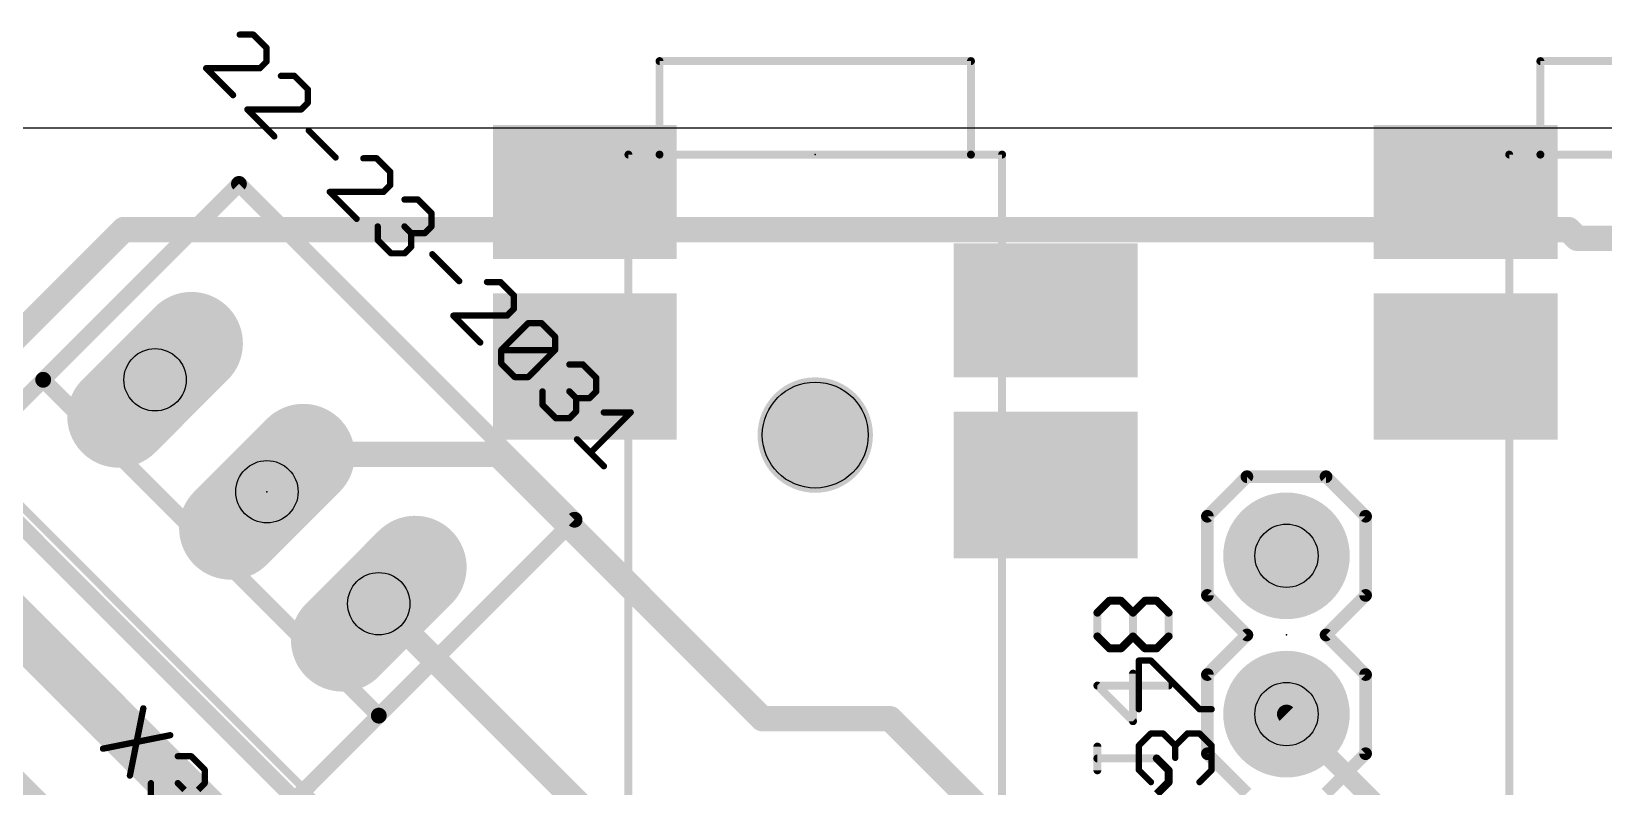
# Model space of a CAD drawing. Extents: x -76 to 580, y -41 to 95.
# Drawn here: x 85.7 to 110.94, y 23.8 to 35.92 of the extents above; entities that cross this region are included whole.
import ezdxf

# ---------------------------------------------------------------- set-up
doc = ezdxf.new("R2010")
doc.units = 0
for name, color, linetype in [('1', 22, 'CONTINUOUS'), ('16', 175, 'CONTINUOUS'), ('17', 82, 'CONTINUOUS'), ('20', 7, 'CONTINUOUS'), ('21', 32, 'CONTINUOUS'), ('23', 7, 'CONTINUOUS'), ('25', 253, 'CONTINUOUS'), ('27', 253, 'CONTINUOUS'), ('29', 253, 'CONTINUOUS'), ('30', 253, 'CONTINUOUS'), ('31', 253, 'CONTINUOUS'), ('44', 253, 'CONTINUOUS'), ('51', 53, 'CONTINUOUS')]:
    doc.layers.add(name, color=color, linetype=linetype)

# ---------------------------------------------------------------- blocks, each defined once
blk = doc.blocks.new('RECT')
blk.add_solid([(-0.5, -0.5), (0.5, -0.5), (-0.5, 0.5), (0.5, 0.5)])
blk = doc.blocks.new('ROUNDP')
at = {"const_width": 0.5}
blk.add_lwpolyline([(0, -0.25, 1), (0, 0.25, 1), (0, -0.25)], format="xyb", dxfattribs=at)
blk = doc.blocks.new('LONGP100')
at = {"const_width": 1}
blk.add_lwpolyline([(-0.5, 0), (0.5, 0)], dxfattribs=at)
at = {"const_width": 0.5}
for points in [[(-0.5, 0.25, 1), (-0.5, -0.25)], [(0.5, -0.25, 1), (0.5, 0.25)]]:
    blk.add_lwpolyline(points, format="xyb", dxfattribs=at)

msp = doc.modelspace()

# ---------------------------------------------------------------- linework, layer by layer
at = {"layer": '1'}
for points, const_width in [([(94.8232, 17.0411), (84.1457, 27.7186)], 0.8128), ([(99.3485, 9.6874), (83.6507, 25.3851)], 0.8128), ([(107.2681, 23.5494), (105.8539, 24.9637)], 0.3048)]:
    msp.add_lwpolyline(points, dxfattribs=dict(at, const_width=const_width))
at = {"layer": '1', "const_width": 0.1524}
msp.add_lwpolyline([(105.9078, 25.0175, 1), (105.8, 24.9098)], format="xyb", dxfattribs=at)
at = {"layer": '16', "const_width": 0.4064}
for points in [[(87.1863, 32.739), (83.6507, 29.2035)], [(110.3794, 32.739), (87.1863, 32.739)], [(110.5208, 32.5976), (110.3794, 32.739)], [(116.0362, 32.5976), (110.5208, 32.5976)], [(90.3682, 29.1328), (89.7672, 28.5318)], [(93.1967, 29.1328), (90.3682, 29.1328)], [(97.4393, 24.8902), (93.1967, 29.1328)], [(89.7672, 28.5318), (89.4844, 28.5318)], [(99.1364, 18.8798), (91.2804, 26.7357)], [(97.4393, 24.8902), (99.4899, 24.8902)], [(99.4899, 24.8902), (103.0962, 21.2839)]]:
    msp.add_lwpolyline(points, dxfattribs=at)
at = {"layer": '16', "const_width": 0.2032}
for points in [[(87.1863, 32.8406, 1), (87.1863, 32.6374)], [(87.2581, 32.6672, 1), (87.1144, 32.8109)], [(110.4512, 32.8109, 1), (110.3075, 32.6672)], [(110.3794, 32.6374, 1), (110.3794, 32.8406)], [(110.5208, 32.6992, 1), (110.5208, 32.496)], [(110.4489, 32.5258, 1), (110.5926, 32.6695)], [(90.3682, 29.2344, 1), (90.3682, 29.0312)], [(90.4401, 29.061, 1), (90.2964, 29.2046)], [(93.2685, 29.2046, 1), (93.1248, 29.061)], [(93.1967, 29.0312, 1), (93.1967, 29.2344)], [(89.4844, 28.6334, 1), (89.4844, 28.4302)], [(89.6954, 28.6036, 1), (89.839, 28.4599)], [(89.7672, 28.4302, 1), (89.7672, 28.6334)], [(91.3523, 26.8075, 1), (91.2086, 26.6639)], [(97.4393, 24.9918, 1), (97.4393, 24.7886)], [(97.3675, 24.8183, 1), (97.5112, 24.962)], [(99.5618, 24.962, 1), (99.4181, 24.8183)], [(99.4899, 24.7886, 1), (99.4899, 24.9918)]]:
    msp.add_lwpolyline(points, format="xyb", dxfattribs=at)
at = {"layer": '20'}
msp.add_line((508.6926, 34.3654), (-51.9016, 34.3654), dxfattribs=at)
msp.add_circle((98.2878, 29.4411), 0.85, dxfattribs=at)
at = {"layer": '21', "const_width": 0.254}
for points in [[(85.8923, 30.3278), (89.0353, 33.4709)], [(89.0353, 33.4709), (94.4235, 28.0827)], [(84.5452, 28.9808), (85.8923, 30.3278)], [(91.2804, 24.9397), (85.8923, 30.3278)], [(89.9334, 23.5926), (84.5452, 28.9808)], [(94.4235, 28.0827), (91.2804, 24.9397)], [(91.2804, 24.9397), (89.9334, 23.5926)]]:
    msp.add_lwpolyline(points, dxfattribs=at)
at = {"layer": '21', "const_width": 0.127}
for points in [[(89.0802, 33.5158, 1), (88.9904, 33.426)], [(89.0802, 33.426, 1), (88.9904, 33.5158)], [(85.9372, 30.3727, 1), (85.8474, 30.2829)], [(85.8474, 30.3727, 1), (85.9372, 30.2829)], [(85.9372, 30.2829, 1), (85.8474, 30.3727)], [(94.4684, 28.0378, 1), (94.3786, 28.1276)], [(94.3786, 28.0378, 1), (94.4684, 28.1276)], [(91.2355, 24.9846, 1), (91.3253, 24.8948)], [(91.3253, 24.8948, 1), (91.2355, 24.9846)], [(91.2355, 24.8948, 1), (91.3253, 24.9846)]]:
    msp.add_lwpolyline(points, format="xyb", dxfattribs=at)
at = {"layer": '23'}
for p in [(98.2878, 33.9411), (89.4844, 28.5318), (105.8539, 26.2337)]:
    msp.add_point(p, dxfattribs=at)
at = {"layer": '25'}
for points, const_width in [([(102.8176, 26.5917), (103.0083, 26.7824)], 0.127), ([(103.0083, 26.7824), (103.1989, 26.7824)], 0.127), ([(103.1989, 26.7824), (103.3896, 26.5917)], 0.127), ([(103.3896, 26.5917), (103.5803, 26.7824)], 0.127), ([(103.5803, 26.7824), (103.7709, 26.7824)], 0.127), ([(103.7709, 26.7824), (103.9616, 26.5917)], 0.127), ([(102.8176, 26.2104), (102.8176, 26.5917)], 0.127), ([(103.3896, 26.2104), (103.3896, 26.5917)], 0.127), ([(103.9616, 26.5917), (103.9616, 26.2104)], 0.127), ([(103.0083, 26.0198), (102.8176, 26.2104)], 0.127), ([(103.3896, 26.2104), (103.1989, 26.0198)], 0.127), ([(103.5803, 26.0198), (103.3896, 26.2104)], 0.127), ([(103.9616, 26.2104), (103.7709, 26.0198)], 0.127), ([(103.1989, 26.0198), (103.0083, 26.0198)], 0.127), ([(103.7709, 26.0198), (103.5803, 26.0198)], 0.127), ([(103.4826, 25.0425), (103.4826, 25.8221)], 0.1016), ([(103.4826, 25.8221), (103.6775, 25.8221)], 0.1016), ([(103.6775, 25.8221), (104.4571, 25.0425)], 0.1016), ([(103.3896, 24.8504), (103.3896, 25.613)], 0.127), ([(103.9616, 25.4223), (102.8176, 25.4223)], 0.127), ([(102.8176, 25.4223), (103.3896, 24.8504)], 0.127), ([(87.5004, 25.0568), (87.2847, 23.9783)], 0.1016), ([(104.4571, 25.0425), (104.652, 25.0425)], 0.1016), ([(87.9318, 24.6254), (86.8532, 24.4097)], 0.1016), ([(102.8176, 24.0623), (102.8176, 24.4436)], 0.127), ([(103.4826, 24.4578), (103.6775, 24.6527)], 0.1016), ([(103.4826, 24.068), (103.4826, 24.4578)], 0.1016), ([(103.6775, 24.6527), (103.8724, 24.6527)], 0.1016), ([(103.8724, 24.6527), (104.0673, 24.4578)], 0.1016), ([(104.0673, 24.4578), (104.2622, 24.6527)], 0.1016), ([(104.0673, 24.4578), (104.0673, 24.2629)], 0.1016), ([(104.2622, 24.6527), (104.4571, 24.6527)], 0.1016), ([(104.4571, 24.6527), (104.652, 24.4578)], 0.1016), ([(104.652, 24.4578), (104.652, 24.068)], 0.1016), ([(88.054, 24.2875), (88.2697, 24.2875)], 0.1016), ([(88.2697, 24.2875), (88.4855, 24.0718)], 0.1016), ([(103.7709, 24.2529), (102.8176, 24.2529)], 0.127), ([(103.9616, 24.0623), (103.7709, 24.2529)], 0.127), ([(88.4855, 24.0718), (88.4855, 23.8561)], 0.1016), ([(103.6775, 23.8731), (103.4826, 24.068)], 0.1016), ([(103.9616, 23.8716), (103.9616, 24.0623)], 0.127), ([(104.652, 24.068), (104.4571, 23.8731)], 0.1016), ([(87.6226, 23.6403), (87.6226, 23.8561)], 0.1016), ([(88.1619, 23.7482), (88.054, 23.8561)], 0.1016), ([(88.4855, 23.8561), (88.3776, 23.7482)], 0.1016), ([(103.7709, 23.681), (103.9616, 23.8716)], 0.127)]:
    msp.add_lwpolyline(points, dxfattribs=dict(at, const_width=const_width))
for points, const_width in [([(103.0083, 26.8142, 1), (103.0083, 26.7507)], 0.0635), ([(103.0307, 26.76, 1), (102.9858, 26.8049)], 0.0635), ([(103.2214, 26.8049, 1), (103.1765, 26.76)], 0.0635), ([(103.1989, 26.7507, 1), (103.1989, 26.8142)], 0.0635), ([(103.5803, 26.8142, 1), (103.5803, 26.7507)], 0.0635), ([(103.6027, 26.76, 1), (103.5578, 26.8049)], 0.0635), ([(103.7934, 26.8049, 1), (103.7485, 26.76)], 0.0635), ([(103.7709, 26.7507, 1), (103.7709, 26.8142)], 0.0635), ([(102.8494, 26.5917, 1), (102.7859, 26.5917)], 0.0635), ([(102.7952, 26.6142, 1), (102.8401, 26.5693)], 0.0635), ([(103.4213, 26.5917, 1), (103.3578, 26.5917)], 0.0635), ([(103.3671, 26.6142, 1), (103.412, 26.5693)], 0.0635), ([(103.3671, 26.5693, 1), (103.412, 26.6142)], 0.0635), ([(103.9933, 26.5917, 1), (103.9298, 26.5917)], 0.0635), ([(103.9391, 26.5693, 1), (103.984, 26.6142)], 0.0635), ([(102.8401, 26.2329, 1), (102.7952, 26.188)], 0.0635), ([(103.412, 26.2329, 1), (103.3671, 26.188)], 0.0635), ([(103.412, 26.188, 1), (103.3671, 26.2329)], 0.0635), ([(103.984, 26.188, 1), (103.9391, 26.2329)], 0.0635), ([(102.7859, 26.2104, 1), (102.8494, 26.2104)], 0.0635), ([(103.0083, 26.0515, 1), (103.0083, 25.988)], 0.0635), ([(102.9858, 25.9973, 1), (103.0307, 26.0422)], 0.0635), ([(103.1765, 26.0422, 1), (103.2214, 25.9973)], 0.0635), ([(103.1989, 25.988, 1), (103.1989, 26.0515)], 0.0635), ([(103.3578, 26.2104, 1), (103.4213, 26.2104)], 0.0635), ([(103.5803, 26.0515, 1), (103.5803, 25.988)], 0.0635), ([(103.5578, 25.9973, 1), (103.6027, 26.0422)], 0.0635), ([(103.7485, 26.0422, 1), (103.7934, 25.9973)], 0.0635), ([(103.7709, 25.988, 1), (103.7709, 26.0515)], 0.0635), ([(103.9298, 26.2104, 1), (103.9933, 26.2104)], 0.0635), ([(103.508, 25.8221, 1), (103.4572, 25.8221)], 0.0508), ([(103.4826, 25.8475, 1), (103.4826, 25.7967)], 0.0508), ([(103.6955, 25.8401, 1), (103.6596, 25.8042)], 0.0508), ([(103.6775, 25.7967, 1), (103.6775, 25.8475)], 0.0508), ([(103.4213, 25.613, 1), (103.3578, 25.613)], 0.0635), ([(102.8176, 25.4541, 1), (102.8176, 25.3906)], 0.0635), ([(102.8401, 25.4448, 1), (102.7952, 25.3999)], 0.0635), ([(103.9616, 25.3906, 1), (103.9616, 25.4541)], 0.0635), ([(87.5253, 25.0519, 1), (87.4755, 25.0618)], 0.0508), ([(103.4572, 25.0425, 1), (103.508, 25.0425)], 0.0508), ([(104.4571, 25.0679, 1), (104.4571, 25.0171)], 0.0508), ([(104.4392, 25.0246, 1), (104.4751, 25.0605)], 0.0508), ([(104.652, 25.0171, 1), (104.652, 25.0679)], 0.0508), ([(103.3578, 24.8504, 1), (103.4213, 24.8504)], 0.0635), ([(103.3671, 24.8279, 1), (103.412, 24.8728)], 0.0635), ([(87.9368, 24.6005, 1), (87.9268, 24.6503)], 0.0508), ([(102.8494, 24.4436, 1), (102.7859, 24.4436)], 0.0635), ([(103.508, 24.4578, 1), (103.4572, 24.4578)], 0.0508), ([(103.4647, 24.4758, 1), (103.5006, 24.4399)], 0.0508), ([(103.6775, 24.6781, 1), (103.6775, 24.6273)], 0.0508), ([(103.6955, 24.6348, 1), (103.6596, 24.6707)], 0.0508), ([(103.8904, 24.6707, 1), (103.8545, 24.6348)], 0.0508), ([(103.8724, 24.6273, 1), (103.8724, 24.6781)], 0.0508), ([(104.0927, 24.4578, 1), (104.0419, 24.4578)], 0.0508), ([(104.0494, 24.4758, 1), (104.0853, 24.4399)], 0.0508), ([(104.0494, 24.4399, 1), (104.0853, 24.4758)], 0.0508), ([(104.2622, 24.6781, 1), (104.2622, 24.6273)], 0.0508), ([(104.2802, 24.6348, 1), (104.2443, 24.6707)], 0.0508), ([(104.4751, 24.6707, 1), (104.4392, 24.6348)], 0.0508), ([(104.4571, 24.6273, 1), (104.4571, 24.6781)], 0.0508), ([(104.6774, 24.4578, 1), (104.6266, 24.4578)], 0.0508), ([(104.6341, 24.4399, 1), (104.67, 24.4758)], 0.0508), ([(86.8483, 24.4346, 1), (86.8582, 24.3848)], 0.0508), ([(88.054, 24.3129, 1), (88.054, 24.2621)], 0.0508), ([(88.2877, 24.3054, 1), (88.2518, 24.2695)], 0.0508), ([(88.2697, 24.2621, 1), (88.2697, 24.3129)], 0.0508), ([(102.8176, 24.2847, 1), (102.8176, 24.2212)], 0.0635), ([(103.7934, 24.2754, 1), (103.7485, 24.2305)], 0.0635), ([(103.7709, 24.2212, 1), (103.7709, 24.2847)], 0.0635), ([(104.0419, 24.2629, 1), (104.0927, 24.2629)], 0.0508), ([(87.2598, 23.9833, 1), (87.3096, 23.9733)], 0.0508), ([(88.5109, 24.0718, 1), (88.46, 24.0718)], 0.0508), ([(88.4675, 24.0538, 1), (88.5034, 24.0897)], 0.0508), ([(102.7859, 24.0623, 1), (102.8494, 24.0623)], 0.0635), ([(103.4572, 24.068, 1), (103.508, 24.068)], 0.0508), ([(103.5006, 24.086, 1), (103.4647, 24.0501)], 0.0508), ([(103.9933, 24.0623, 1), (103.9298, 24.0623)], 0.0635), ([(103.9391, 24.0398, 1), (103.984, 24.0847)], 0.0635), ([(104.6266, 24.068, 1), (104.6774, 24.068)], 0.0508), ([(104.67, 24.0501, 1), (104.6341, 24.086)], 0.0508), ([(87.648, 23.8561, 1), (87.5972, 23.8561)], 0.0508), ([(88.072, 23.874, 1), (88.0361, 23.8381)], 0.0508), ([(88.46, 23.8561, 1), (88.5109, 23.8561)], 0.0508), ([(88.5034, 23.8381, 1), (88.4675, 23.874)], 0.0508), ([(103.6596, 23.8552, 1), (103.6955, 23.8911)], 0.0508), ([(103.9298, 23.8716, 1), (103.9933, 23.8716)], 0.0635), ([(103.984, 23.8492, 1), (103.9391, 23.8941)], 0.0635), ([(104.4392, 23.8911, 1), (104.4751, 23.8552)], 0.0508)]:
    msp.add_lwpolyline(points, format="xyb", dxfattribs=dict(at, const_width=const_width))
at = {"layer": '27', "const_width": 0.1016}
for points in [[(89.2638, 35.8658), (89.0481, 35.8658)], [(89.4795, 35.65), (89.2638, 35.8658)], [(89.4795, 35.4343), (89.4795, 35.65)], [(88.9403, 34.8951), (88.5088, 35.3265)], [(88.5088, 35.3265), (89.3717, 35.3265)], [(89.3717, 35.3265), (89.4795, 35.4343)], [(89.9253, 35.2042), (89.7096, 35.2042)], [(90.141, 34.9885), (89.9253, 35.2042)], [(90.141, 34.7728), (90.141, 34.9885)], [(89.6018, 34.2335), (89.1703, 34.665)], [(89.1703, 34.665), (90.0332, 34.665)], [(90.0332, 34.665), (90.141, 34.7728)], [(90.1554, 34.327), (90.5868, 33.8956)], [(91.2484, 33.8812), (91.0326, 33.8812)], [(91.4641, 33.6655), (91.2484, 33.8812)], [(91.4641, 33.4498), (91.4641, 33.6655)], [(90.9248, 32.9105), (90.4934, 33.3419)], [(90.4934, 33.3419), (91.3562, 33.3419)], [(91.3562, 33.3419), (91.4641, 33.4498)], [(91.6941, 33.2197), (91.9099, 33.2197)], [(91.9099, 33.2197), (92.1256, 33.004)], [(91.2627, 32.5726), (91.2627, 32.7883)], [(91.802, 32.6804), (91.6941, 32.7883)], [(92.1256, 32.7883), (92.0177, 32.6804)], [(92.1256, 33.004), (92.1256, 32.7883)], [(91.4784, 32.3569), (91.2627, 32.5726)], [(92.0177, 32.6804), (91.802, 32.6804)], [(91.802, 32.6804), (91.802, 32.4647)], [(91.6941, 32.3569), (91.4784, 32.3569)], [(91.802, 32.4647), (91.6941, 32.3569)], [(92.1399, 32.3425), (92.5714, 31.9111)], [(93.2329, 31.8967), (93.0172, 31.8967)], [(93.4486, 31.681), (93.2329, 31.8967)], [(93.4486, 31.4653), (93.4486, 31.681)], [(92.9093, 30.926), (92.4779, 31.3574)], [(92.4779, 31.3574), (93.3407, 31.3574)], [(93.3407, 31.3574), (93.4486, 31.4653)], [(93.2473, 30.8037), (93.6787, 31.2352)], [(93.6787, 31.2352), (93.8944, 31.2352)], [(93.8944, 31.2352), (94.1101, 31.0195)], [(94.1101, 31.0195), (94.1101, 30.8037)], [(93.2473, 30.588), (93.2473, 30.8037)], [(93.2473, 30.8037), (94.1101, 30.8037)], [(94.1101, 30.8037), (93.6787, 30.3723)], [(93.463, 30.3723), (93.2473, 30.588)], [(94.3402, 30.5737), (94.5559, 30.5737)], [(94.5559, 30.5737), (94.7716, 30.3579)], [(93.6787, 30.3723), (93.463, 30.3723)], [(94.7716, 30.3579), (94.7716, 30.1422)], [(93.9088, 29.9265), (93.9088, 30.1422)], [(94.448, 30.0344), (94.3402, 30.1422)], [(94.6638, 30.0344), (94.448, 30.0344)], [(94.448, 30.0344), (94.448, 29.8187)], [(94.7716, 30.1422), (94.6638, 30.0344)], [(94.1245, 29.7108), (93.9088, 29.9265)], [(94.448, 29.8187), (94.3402, 29.7108)], [(95.3253, 29.8043), (94.6781, 29.1572)], [(94.8938, 29.8043), (95.3253, 29.8043)], [(94.3402, 29.7108), (94.1245, 29.7108)], [(94.4624, 29.3729), (94.8938, 28.9414)]]:
    msp.add_lwpolyline(points, dxfattribs=at)
at = {"layer": '27', "const_width": 0.0508}
for points in [[(89.0481, 35.8912, 1), (89.0481, 35.8404)], [(89.2818, 35.8837, 1), (89.2459, 35.8478)], [(89.2638, 35.8404, 1), (89.2638, 35.8912)], [(89.5049, 35.65, 1), (89.4541, 35.65)], [(89.4616, 35.6321, 1), (89.4975, 35.668)], [(88.5088, 35.3519, 1), (88.5088, 35.3011)], [(88.5268, 35.3444, 1), (88.4909, 35.3085)], [(89.3537, 35.3444, 1), (89.3896, 35.3085)], [(89.3717, 35.3011, 1), (89.3717, 35.3519)], [(89.4541, 35.4343, 1), (89.5049, 35.4343)], [(89.4975, 35.4164, 1), (89.4616, 35.4523)], [(89.7096, 35.2296, 1), (89.7096, 35.1788)], [(89.9433, 35.2222, 1), (89.9074, 35.1863)], [(89.9253, 35.1788, 1), (89.9253, 35.2296)], [(88.9223, 34.8771, 1), (88.9582, 34.913)], [(90.1664, 34.9885, 1), (90.1156, 34.9885)], [(90.1231, 34.9706, 1), (90.159, 35.0065)], [(89.1703, 34.6904, 1), (89.1703, 34.6396)], [(89.1883, 34.6829, 1), (89.1524, 34.647)], [(90.0152, 34.6829, 1), (90.0511, 34.647)], [(90.0332, 34.6396, 1), (90.0332, 34.6904)], [(90.1156, 34.7728, 1), (90.1664, 34.7728)], [(90.159, 34.7549, 1), (90.1231, 34.7908)], [(90.1734, 34.345, 1), (90.1375, 34.3091)], [(89.5838, 34.2156, 1), (89.6197, 34.2515)], [(90.5689, 33.8776, 1), (90.6048, 33.9136)], [(91.0326, 33.9066, 1), (91.0326, 33.8558)], [(91.2663, 33.8992, 1), (91.2304, 33.8633)], [(91.2484, 33.8558, 1), (91.2483, 33.9066)], [(91.4895, 33.6655, 1), (91.4387, 33.6655)], [(91.4461, 33.6475, 1), (91.482, 33.6835)], [(90.5113, 33.3599, 1), (90.4754, 33.324)], [(90.4934, 33.3673, 1), (90.4934, 33.3165)], [(91.3382, 33.3599, 1), (91.3742, 33.324)], [(91.3562, 33.3165, 1), (91.3562, 33.3673)], [(91.4387, 33.4498, 1), (91.4895, 33.4498)], [(91.482, 33.4318, 1), (91.4461, 33.4678)], [(91.6941, 33.2451, 1), (91.6941, 33.1943)], [(91.9278, 33.2377, 1), (91.8919, 33.2017)], [(91.9099, 33.1943, 1), (91.9099, 33.2451)], [(90.9068, 32.8926, 1), (90.9427, 32.9285)], [(91.2881, 32.7883, 1), (91.2373, 32.7883)], [(91.7121, 32.8062, 1), (91.6762, 32.7703)], [(92.151, 33.004, 1), (92.1002, 33.004)], [(92.1002, 32.7883, 1), (92.151, 32.7883)], [(92.1076, 32.986, 1), (92.1435, 33.022)], [(92.1435, 32.7703, 1), (92.1076, 32.8062)], [(91.2373, 32.5726, 1), (91.2881, 32.5726)], [(91.2807, 32.5905, 1), (91.2448, 32.5546)], [(91.802, 32.7058, 1), (91.802, 32.655)], [(91.8274, 32.6804, 1), (91.7766, 32.6804)], [(91.784, 32.6625, 1), (91.82, 32.6984)], [(91.9998, 32.6984, 1), (92.0357, 32.6625)], [(92.0177, 32.655, 1), (92.0177, 32.7058)], [(91.4784, 32.3823, 1), (91.4784, 32.3315)], [(91.4605, 32.3389, 1), (91.4964, 32.3748)], [(91.6762, 32.3748, 1), (91.7121, 32.3389)], [(91.6941, 32.3315, 1), (91.6941, 32.3823)], [(91.7766, 32.4647, 1), (91.8274, 32.4647)], [(91.82, 32.4468, 1), (91.784, 32.4827)], [(92.1579, 32.3604, 1), (92.122, 32.3245)], [(92.5534, 31.8931, 1), (92.5893, 31.929)], [(93.0172, 31.9221, 1), (93.0172, 31.8713)], [(93.2508, 31.9146, 1), (93.2149, 31.8787)], [(93.2329, 31.8713, 1), (93.2329, 31.9221)], [(93.474, 31.681, 1), (93.4232, 31.681)], [(93.4306, 31.663, 1), (93.4665, 31.6989)], [(92.4959, 31.3754, 1), (92.4599, 31.3394)], [(92.4779, 31.3828, 1), (92.4779, 31.332)], [(93.3228, 31.3754, 1), (93.3587, 31.3394)], [(93.3407, 31.332, 1), (93.3407, 31.3828)], [(93.4232, 31.4653, 1), (93.474, 31.4653)], [(93.4665, 31.4473, 1), (93.4306, 31.4832)], [(93.6787, 31.2606, 1), (93.6787, 31.2098)], [(93.6966, 31.2172, 1), (93.6607, 31.2531)], [(93.9123, 31.2531, 1), (93.8764, 31.2172)], [(93.8944, 31.2098, 1), (93.8944, 31.2606)], [(94.1355, 31.0195, 1), (94.0847, 31.0195)], [(94.0921, 31.0015, 1), (94.1281, 31.0374)], [(92.8914, 30.908, 1), (92.9273, 30.9439)], [(93.2727, 30.8037, 1), (93.2219, 30.8037)], [(93.2473, 30.8291, 1), (93.2473, 30.7783)], [(93.2293, 30.8217, 1), (93.2652, 30.7858)], [(94.0847, 30.8037, 1), (94.1355, 30.8037)], [(94.1281, 30.7858, 1), (94.0921, 30.8217)], [(94.1101, 30.7783, 1), (94.1101, 30.8291)], [(93.2652, 30.606, 1), (93.2293, 30.5701)], [(93.2219, 30.588, 1), (93.2727, 30.588)], [(94.3402, 30.5991, 1), (94.3402, 30.5483)], [(94.5739, 30.5916, 1), (94.5379, 30.5557)], [(94.5559, 30.5483, 1), (94.5559, 30.5991)], [(93.463, 30.3977, 1), (93.463, 30.3469)], [(93.445, 30.3544, 1), (93.4809, 30.3903)], [(93.6607, 30.3903, 1), (93.6966, 30.3544)], [(93.6787, 30.3469, 1), (93.6787, 30.3977)], [(94.797, 30.3579, 1), (94.7462, 30.3579)], [(94.7536, 30.34, 1), (94.7896, 30.3759)], [(93.9342, 30.1422, 1), (93.8834, 30.1422)], [(94.3581, 30.1602, 1), (94.3222, 30.1243)], [(94.448, 30.0598, 1), (94.448, 30.009)], [(94.4734, 30.0344, 1), (94.4226, 30.0344)], [(94.4301, 30.0164, 1), (94.466, 30.0523)], [(94.6458, 30.0523, 1), (94.6817, 30.0164)], [(94.6637, 30.009, 1), (94.6638, 30.0598)], [(94.7462, 30.1422, 1), (94.797, 30.1422)], [(94.7896, 30.1243, 1), (94.7536, 30.1602)], [(93.9267, 29.9445, 1), (93.8908, 29.9086)], [(93.8834, 29.9265, 1), (93.9342, 29.9265)], [(94.4226, 29.8187, 1), (94.4734, 29.8187)], [(94.466, 29.8007, 1), (94.4301, 29.8366)], [(94.8938, 29.8297, 1), (94.8938, 29.7789)], [(95.3432, 29.7863, 1), (95.3073, 29.8222)], [(95.3253, 29.7789, 1), (95.3253, 29.8297)], [(94.1245, 29.7362, 1), (94.1245, 29.6854)], [(94.1065, 29.6929, 1), (94.1424, 29.7288)], [(94.3222, 29.7288, 1), (94.3581, 29.6929)], [(94.3402, 29.6854, 1), (94.3402, 29.7362)], [(94.4804, 29.3908, 1), (94.4445, 29.3549)], [(94.6602, 29.1751, 1), (94.6961, 29.1392)], [(94.8759, 28.9235, 1), (94.9118, 28.9594)]]:
    msp.add_lwpolyline(points, format="xyb", dxfattribs=at)
at = {"layer": '29', "const_width": 0.9262}
msp.add_lwpolyline([(98.2878, 28.978, 1), (98.2878, 29.9042, 1), (98.2878, 28.978)], format="xyb", dxfattribs=at)
at = {"layer": '30', "const_width": 0.9262}
msp.add_lwpolyline([(98.2878, 28.978, 1), (98.2878, 29.9042, 1), (98.2878, 28.978)], format="xyb", dxfattribs=at)
at = {"layer": '44'}
for centre, radius in [((87.6883, 30.3278), 0.5), ((89.4844, 28.5318), 0.5), ((105.8539, 27.5037), 0.508), ((91.2804, 26.7357), 0.5), ((105.8539, 24.9637), 0.508)]:
    msp.add_circle(centre, radius, dxfattribs=at)
at = {"layer": '51'}
for points, const_width in [([(95.7878, 35.4729, 1), (95.7878, 35.4094)], 0.0635), ([(95.8196, 35.4411, 1), (95.7561, 35.4411)], 0.0635), ([(100.8196, 35.4411, 1), (100.7561, 35.4411)], 0.0635), ([(100.7878, 35.4094, 1), (100.7878, 35.4729)], 0.0635), ([(109.93, 35.4729, 1), (109.93, 35.4094)], 0.0635), ([(109.9617, 35.4411, 1), (109.8982, 35.4411)], 0.0635), ([(95.2878, 33.9729, 1), (95.2878, 33.9094)], 0.0635), ([(95.3196, 33.9411, 1), (95.2561, 33.9411)], 0.0635), ([(95.7878, 33.9729, 1), (95.7878, 33.9094)], 0.0635), ([(95.7561, 33.9411, 1), (95.8196, 33.9411)], 0.0635), ([(95.7878, 33.9094, 1), (95.7878, 33.9729)], 0.0635), ([(100.7878, 33.9729, 1), (100.7878, 33.9094)], 0.0635), ([(100.7561, 33.9411, 1), (100.8196, 33.9411)], 0.0635), ([(100.7878, 33.9094, 1), (100.7878, 33.9729)], 0.0635), ([(101.3196, 33.9411, 1), (101.2561, 33.9411)], 0.0635), ([(101.2878, 33.9094, 1), (101.2878, 33.9729)], 0.0635), ([(109.43, 33.9729, 1), (109.43, 33.9094)], 0.0635), ([(109.4617, 33.9411, 1), (109.3982, 33.9411)], 0.0635), ([(109.93, 33.9729, 1), (109.93, 33.9094)], 0.0635), ([(109.8982, 33.9411, 1), (109.9617, 33.9411)], 0.0635), ([(109.93, 33.9094, 1), (109.93, 33.9729)], 0.0635), ([(105.2189, 28.8245, 1), (105.2189, 28.7229)], 0.1016), ([(105.2548, 28.7377, 1), (105.183, 28.8096)], 0.1016), ([(106.5248, 28.8096, 1), (106.453, 28.7377)], 0.1016), ([(106.4889, 28.7229, 1), (106.4889, 28.8245)], 0.1016), ([(104.6347, 28.1387, 1), (104.5331, 28.1387)], 0.1016), ([(104.548, 28.1746, 1), (104.6198, 28.1027)], 0.1016), ([(107.1747, 28.1387, 1), (107.0731, 28.1387)], 0.1016), ([(107.088, 28.1027, 1), (107.1598, 28.1746)], 0.1016), ([(104.6198, 26.9046, 1), (104.548, 26.8327)], 0.1016), ([(104.5331, 26.8687, 1), (104.6347, 26.8687)], 0.1016), ([(107.0731, 26.8687, 1), (107.1747, 26.8687)], 0.1016), ([(107.1598, 26.8327, 1), (107.088, 26.9046)], 0.1016), ([(105.2548, 26.1977, 1), (105.183, 26.2696)], 0.1016), ([(105.183, 26.1977, 1), (105.2548, 26.2696)], 0.1016), ([(106.5248, 26.2696, 1), (106.453, 26.1977)], 0.1016), ([(106.453, 26.2696, 1), (106.5248, 26.1977)], 0.1016), ([(104.6347, 25.5987, 1), (104.5331, 25.5987)], 0.1016), ([(104.548, 25.6346, 1), (104.6198, 25.5627)], 0.1016), ([(107.1747, 25.5987, 1), (107.0731, 25.5987)], 0.1016), ([(107.088, 25.5627, 1), (107.1598, 25.6346)], 0.1016), ([(104.6198, 24.3646, 1), (104.548, 24.2927)], 0.1016), ([(104.5331, 24.3287, 1), (104.6347, 24.3287)], 0.1016), ([(107.0731, 24.3287, 1), (107.1747, 24.3287)], 0.1016), ([(107.1598, 24.2927, 1), (107.088, 24.3646)], 0.1016)]:
    msp.add_lwpolyline(points, format="xyb", dxfattribs=dict(at, const_width=const_width))
for points, const_width in [([(100.7878, 35.4411), (95.7878, 35.4411)], 0.127), ([(95.7878, 35.4411), (95.7878, 33.9411)], 0.127), ([(100.7878, 35.4411), (100.7878, 33.9411)], 0.127), ([(114.93, 35.4411), (109.93, 35.4411)], 0.127), ([(109.93, 35.4411), (109.93, 33.9411)], 0.127), ([(110.6622, 3.182), (79.5495, 34.2947)], 0.127), ([(95.7878, 33.9411), (95.2878, 33.9411)], 0.127), ([(95.2878, 18.4411), (95.2878, 33.9411)], 0.127), ([(100.7878, 33.9411), (95.7878, 33.9411)], 0.127), ([(101.2878, 33.9411), (100.7878, 33.9411)], 0.127), ([(101.2878, 33.9411), (101.2878, 18.4411)], 0.127), ([(109.93, 33.9411), (109.43, 33.9411)], 0.127), ([(109.43, 18.4411), (109.43, 33.9411)], 0.127), ([(114.93, 33.9411), (109.93, 33.9411)], 0.127), ([(104.5839, 28.1387), (105.2189, 28.7737)], 0.2032), ([(105.2189, 28.7737), (106.4889, 28.7737)], 0.2032), ([(106.4889, 28.7737), (107.1239, 28.1387)], 0.2032), ([(104.5839, 26.8687), (104.5839, 28.1387)], 0.2032), ([(107.1239, 28.1387), (107.1239, 26.8687)], 0.2032), ([(105.2189, 26.2337), (104.5839, 26.8687)], 0.2032), ([(107.1239, 26.8687), (106.4889, 26.2337)], 0.2032), ([(104.5839, 25.5987), (105.2189, 26.2337)], 0.2032), ([(106.4889, 26.2337), (107.1239, 25.5987)], 0.2032), ([(104.5839, 24.3287), (104.5839, 25.5987)], 0.2032), ([(107.1239, 25.5987), (107.1239, 24.3287)], 0.2032), ([(104.5839, 24.3287), (105.2189, 23.6937)], 0.2032), ([(106.4889, 23.6937), (107.1239, 24.3287)], 0.2032)]:
    msp.add_lwpolyline(points, dxfattribs=dict(at, const_width=const_width))

# ---------------------------------------------------------------- block references
at = {"layer": '1', "xscale": 2.8, "yscale": 2}
for p in [(94.5878, 33.3411), (108.73, 33.3411), (101.9878, 31.4411)]:
    msp.add_blockref('RECT', p, dxfattribs=at)
at = {"layer": '1', "xscale": 2.2, "yscale": 2.8, "rotation": 90}
for p in [(94.5878, 30.5411), (108.73, 30.5411), (101.9878, 28.6411)]:
    msp.add_blockref('RECT', p, dxfattribs=at)
at = {"layer": '17'}
for name, p, xscale, yscale, rotation in [('LONGP100', (87.6883, 30.3278), 1.5, 1.5, 225), ('LONGP100', (87.6883, 30.3278), 1.5, 1.5, 225), ('LONGP100', (89.4844, 28.5318), 1.5, 1.5, 225), ('LONGP100', (89.4844, 28.5318), 1.5, 1.5, 225), ('LONGP100', (91.2804, 26.7357), 1.5, 1.5, 225), ('LONGP100', (91.2804, 26.7357), 1.5, 1.5, 225), ('ROUNDP', (105.8539, 27.5037), 1.8796, 1.8796, 180), ('ROUNDP', (105.8539, 27.5037), 1.8796, 1.8796, 180), ('ROUNDP', (105.8539, 24.9637), 1.8796, 1.8796, 180), ('ROUNDP', (105.8539, 24.9637), 1.8796, 1.8796, 180)]:
    msp.add_blockref(name, p, dxfattribs=dict(at, xscale=xscale, yscale=yscale, rotation=rotation))
at = {"layer": '29', "xscale": 2.9524, "yscale": 2.1524}
for p in [(94.5878, 33.3411), (108.73, 33.3411), (101.9878, 31.4411)]:
    msp.add_blockref('RECT', p, dxfattribs=at)
at = {"layer": '29'}
for name, p, xscale, yscale, rotation in [('LONGP100', (87.6883, 30.3278), 1.6524, 1.6524, 225), ('RECT', (94.5878, 30.5411), 2.3524, 2.9524, 90), ('RECT', (108.73, 30.5411), 2.3524, 2.9524, 90), ('LONGP100', (89.4844, 28.5318), 1.6524, 1.6524, 225), ('RECT', (101.9878, 28.6411), 2.3524, 2.9524, 90), ('LONGP100', (91.2804, 26.7357), 1.6524, 1.6524, 225), ('ROUNDP', (105.8539, 27.5037), 2.032, 2.032, 180), ('ROUNDP', (105.8539, 24.9637), 2.032, 2.032, 180)]:
    msp.add_blockref(name, p, dxfattribs=dict(at, xscale=xscale, yscale=yscale, rotation=rotation))
at = {"layer": '30'}
for name, p, xscale, yscale, rotation in [('LONGP100', (87.6883, 30.3278), 1.6524, 1.6524, 225), ('LONGP100', (89.4844, 28.5318), 1.6524, 1.6524, 225), ('LONGP100', (91.2804, 26.7357), 1.6524, 1.6524, 225), ('ROUNDP', (105.8539, 27.5037), 2.032, 2.032, 180), ('ROUNDP', (105.8539, 24.9637), 2.032, 2.032, 180)]:
    msp.add_blockref(name, p, dxfattribs=dict(at, xscale=xscale, yscale=yscale, rotation=rotation))
at = {"layer": '31', "xscale": 2.8, "yscale": 2}
for p in [(94.5878, 33.3411), (108.73, 33.3411), (101.9878, 31.4411)]:
    msp.add_blockref('RECT', p, dxfattribs=at)
at = {"layer": '31', "xscale": 2.2, "yscale": 2.8, "rotation": 90}
for p in [(94.5878, 30.5411), (108.73, 30.5411), (101.9878, 28.6411)]:
    msp.add_blockref('RECT', p, dxfattribs=at)
at = {"layer": '51'}
for p, xscale, yscale, rotation in [((94.5378, 33.3411), 0.8, 1.5, 270), ((108.68, 33.3411), 0.8, 1.5, 270), ((102.0378, 31.4411), 0.8, 1.5, 270), ((105.8539, 27.5037), 0.508, 0.508, 90), ((105.8539, 24.9637), 0.508, 0.508, 90)]:
    msp.add_blockref('RECT', p, dxfattribs=dict(at, xscale=xscale, yscale=yscale, rotation=rotation))
at = {"layer": '51', "yscale": 1.5, "rotation": 270}
for p in [(94.5378, 30.5411), (108.68, 30.5411), (102.0378, 28.6411)]:
    msp.add_blockref('RECT', p, dxfattribs=at)

doc.saveas('drawing.dxf')
